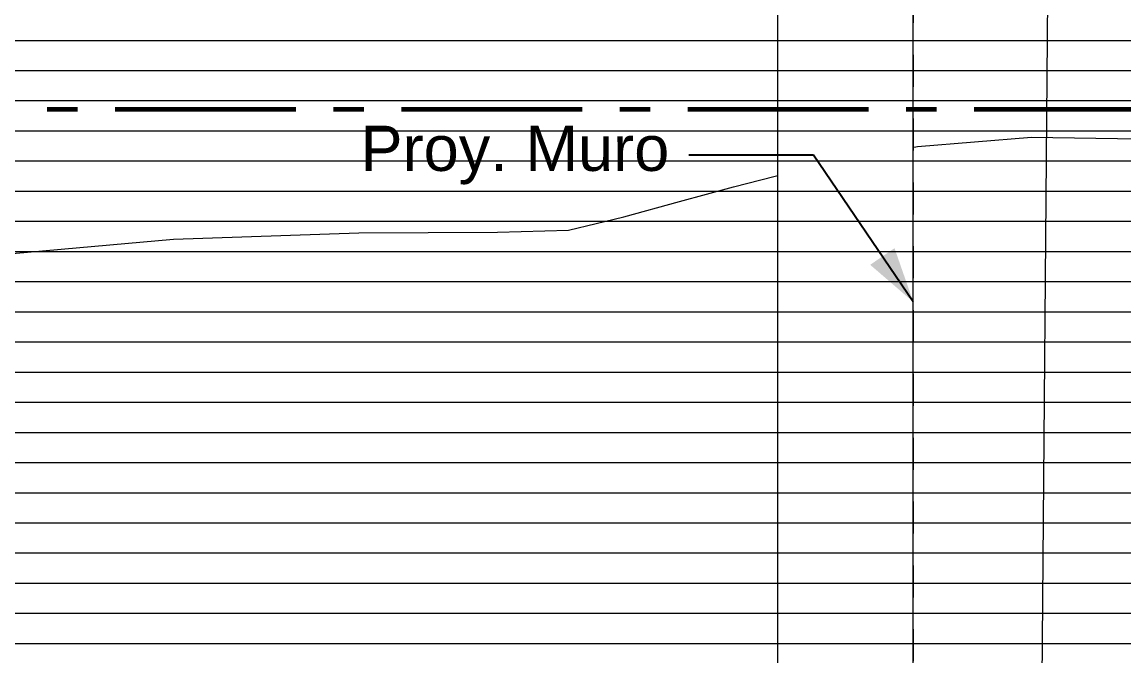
# Model space of a CAD drawing. Header units: metres. Extents: x 48 to 635, y -15 to 39.
# Drawn here: x 71.022 to 74.677, y 8.414 to 10.516 of the extents above; entities that cross this region are included whole.
import ezdxf

# ---------------------------------------------------------------- set-up
doc = ezdxf.new("R2010")
doc.units = ezdxf.units.M
doc.header["$MEASUREMENT"] = 0
for name, pattern in [('Dashed', [0.211667, 0.105833, -0.105833]), ('Linea punta', [0.85, 0.6, -0.125, 0, -0.125]), ('Wipeout_Contour', [1, 0, -1])]:
    doc.linetypes.add(name, pattern=pattern)
for name, color, linetype in [('2D Drafting - General', 7, 'Continuous'), ('Annotation - Label', 7, 'Continuous'), ('Interior - Furniture', 7, 'Continuous'), ('Marker - Section', 7, 'Continuous'), ('Shell - Roof', 7, 'Continuous'), ('Structural - Bearing', 7, 'Continuous')]:
    doc.layers.add(name, color=color, linetype=linetype)
doc.styles.add('GENERATED_STYLE_1', font='')
doc.styles.get('GENERATED_STYLE_1').set_extended_font_data('Arial')
doc.dimstyles.new('GENERATED_STYLE__4', dxfattribs={"dimtxt": 0.18, "dimasz": 0.1824, "dimexe": 0.18, "dimexo": 0.0625, "dimgap": 0.09, "dimtad": 0, "dimtih": 1, "dimtoh": 1, "dimdec": 4, "dimzin": 0, "dimdsep": 46, "dimcen": 0.09, "dimadec": 0, "dimazin": 0, "dimtfac": 1, "dimtdec": 4, "dimtmove": 0, "dimatfit": 3, "dimldrblk": 'ARROWHEAD_5', "dimfxl": 1, "dimtolj": 1, "dimtzin": 0, "dimarcsym": 0})

# ---------------------------------------------------------------- blocks, each defined once
blk = doc.blocks.new('*X20')
at = {"layer": 'Shell - Roof', "color": 23, "linetype": 'Continuous', "lineweight": 13, "true_color": 0xbf8080}
for p, q in [((70.909, 10.4551), (71.1552, 10.4551)), ((70.909, 10.4551), (71.1552, 10.4551)), ((71.1552, 10.4551), (71.4014, 10.4551)), ((71.1552, 10.4551), (71.4014, 10.4551)), ((71.4014, 10.4551), (71.6476, 10.4551)), ((71.4014, 10.4551), (71.6476, 10.4551)), ((71.6476, 10.4551), (71.8938, 10.4551)), ((71.6476, 10.4551), (71.8938, 10.4551)), ((71.8938, 10.4551), (72.14, 10.4551)), ((71.8938, 10.4551), (72.14, 10.4551)), ((72.14, 10.4551), (72.3862, 10.4551)), ((72.14, 10.4551), (72.3862, 10.4551)), ((72.3862, 10.4551), (72.6324, 10.4551)), ((72.3862, 10.4551), (72.6324, 10.4551)), ((72.6324, 10.4551), (72.8786, 10.4551)), ((72.6324, 10.4551), (72.8786, 10.4551)), ((72.8786, 10.4551), (73.1248, 10.4551)), ((72.8786, 10.4551), (73.1248, 10.4551)), ((73.1248, 10.4551), (73.371, 10.4551)), ((73.1248, 10.4551), (73.371, 10.4551)), ((73.371, 10.4551), (73.6172, 10.4551)), ((73.371, 10.4551), (73.6172, 10.4551)), ((73.6172, 10.4551), (73.8634, 10.4551)), ((73.6172, 10.4551), (73.8634, 10.4551)), ((73.8634, 10.4551), (74.1096, 10.4551)), ((73.8634, 10.4551), (74.1096, 10.4551)), ((74.1096, 10.4551), (74.3558, 10.4551)), ((74.1096, 10.4551), (74.3558, 10.4551)), ((74.3558, 10.4551), (74.602, 10.4551)), ((74.3558, 10.4551), (74.602, 10.4551)), ((74.602, 10.4551), (74.8482, 10.4551)), ((74.602, 10.4551), (74.8482, 10.4551)), ((70.909, 10.3551), (71.1552, 10.3551)), ((70.909, 10.3551), (71.1552, 10.3551)), ((71.1552, 10.3551), (71.4014, 10.3551)), ((71.1552, 10.3551), (71.4014, 10.3551)), ((71.4014, 10.3551), (71.6476, 10.3551)), ((71.4014, 10.3551), (71.6476, 10.3551)), ((71.6476, 10.3551), (71.8938, 10.3551)), ((71.6476, 10.3551), (71.8938, 10.3551)), ((71.8938, 10.3551), (72.14, 10.3551)), ((71.8938, 10.3551), (72.14, 10.3551)), ((72.14, 10.3551), (72.3862, 10.3551)), ((72.14, 10.3551), (72.3862, 10.3551)), ((72.3862, 10.3551), (72.6324, 10.3551)), ((72.3862, 10.3551), (72.6324, 10.3551)), ((72.6324, 10.3551), (72.8786, 10.3551)), ((72.6324, 10.3551), (72.8786, 10.3551)), ((72.8786, 10.3551), (73.1248, 10.3551)), ((72.8786, 10.3551), (73.1248, 10.3551)), ((73.1248, 10.3551), (73.371, 10.3551)), ((73.1248, 10.3551), (73.371, 10.3551)), ((73.371, 10.3551), (73.6172, 10.3551)), ((73.371, 10.3551), (73.6172, 10.3551)), ((73.6172, 10.3551), (73.8634, 10.3551)), ((73.6172, 10.3551), (73.8634, 10.3551)), ((73.8634, 10.3551), (74.1096, 10.3551)), ((73.8634, 10.3551), (74.1096, 10.3551)), ((74.1096, 10.3551), (74.3558, 10.3551)), ((74.1096, 10.3551), (74.3558, 10.3551)), ((74.3558, 10.3551), (74.602, 10.3551)), ((74.3558, 10.3551), (74.602, 10.3551)), ((74.602, 10.3551), (74.8482, 10.3551)), ((74.602, 10.3551), (74.8482, 10.3551)), ((70.909, 10.2551), (71.1552, 10.2551)), ((70.909, 10.2551), (71.1552, 10.2551)), ((71.1552, 10.2551), (71.4014, 10.2551)), ((71.1552, 10.2551), (71.4014, 10.2551)), ((71.4014, 10.2551), (71.6476, 10.2551)), ((71.4014, 10.2551), (71.6476, 10.2551)), ((71.6476, 10.2551), (71.8938, 10.2551)), ((71.6476, 10.2551), (71.8938, 10.2551)), ((71.8938, 10.2551), (72.14, 10.2551)), ((71.8938, 10.2551), (72.14, 10.2551)), ((72.14, 10.2551), (72.3862, 10.2551)), ((72.14, 10.2551), (72.3862, 10.2551)), ((72.3862, 10.2551), (72.6324, 10.2551)), ((72.3862, 10.2551), (72.6324, 10.2551)), ((72.6324, 10.2551), (72.8786, 10.2551)), ((72.6324, 10.2551), (72.8786, 10.2551)), ((72.8786, 10.2551), (73.1248, 10.2551)), ((72.8786, 10.2551), (73.1248, 10.2551)), ((73.1248, 10.2551), (73.371, 10.2551)), ((73.1248, 10.2551), (73.371, 10.2551)), ((73.371, 10.2551), (73.6172, 10.2551)), ((73.371, 10.2551), (73.6172, 10.2551)), ((73.6172, 10.2551), (73.8634, 10.2551)), ((73.6172, 10.2551), (73.8634, 10.2551)), ((73.8634, 10.2551), (74.1096, 10.2551)), ((73.8634, 10.2551), (74.1096, 10.2551)), ((74.1096, 10.2551), (74.3558, 10.2551)), ((74.1096, 10.2551), (74.3558, 10.2551)), ((74.3558, 10.2551), (74.602, 10.2551)), ((74.3558, 10.2551), (74.602, 10.2551)), ((74.602, 10.2551), (74.8482, 10.2551)), ((74.602, 10.2551), (74.8482, 10.2551)), ((70.909, 10.1551), (71.1552, 10.1551)), ((70.909, 10.1551), (71.1552, 10.1551)), ((71.1552, 10.1551), (71.4014, 10.1551)), ((71.1552, 10.1551), (71.4014, 10.1551)), ((71.4014, 10.1551), (71.6476, 10.1551)), ((71.4014, 10.1551), (71.6476, 10.1551)), ((71.6476, 10.1551), (71.8938, 10.1551)), ((71.6476, 10.1551), (71.8938, 10.1551)), ((71.8938, 10.1551), (72.14, 10.1551)), ((71.8938, 10.1551), (72.14, 10.1551)), ((72.14, 10.1551), (72.3862, 10.1551)), ((72.14, 10.1551), (72.3862, 10.1551)), ((72.3862, 10.1551), (72.6324, 10.1551)), ((72.3862, 10.1551), (72.6324, 10.1551)), ((72.6324, 10.1551), (72.8786, 10.1551)), ((72.6324, 10.1551), (72.8786, 10.1551)), ((72.8786, 10.1551), (73.1248, 10.1551)), ((72.8786, 10.1551), (73.1248, 10.1551)), ((73.1248, 10.1551), (73.371, 10.1551)), ((73.1248, 10.1551), (73.371, 10.1551)), ((73.371, 10.1551), (73.6172, 10.1551)), ((73.371, 10.1551), (73.6172, 10.1551)), ((73.6172, 10.1551), (73.8634, 10.1551)), ((73.6172, 10.1551), (73.8634, 10.1551)), ((73.8634, 10.1551), (74.1096, 10.1551)), ((73.8634, 10.1551), (74.1096, 10.1551)), ((74.1096, 10.1551), (74.3558, 10.1551)), ((74.1096, 10.1551), (74.3558, 10.1551)), ((74.3558, 10.1551), (74.602, 10.1551)), ((74.3558, 10.1551), (74.602, 10.1551)), ((74.602, 10.1551), (74.8482, 10.1551)), ((74.602, 10.1551), (74.8482, 10.1551)), ((70.909, 10.0551), (71.1552, 10.0551)), ((70.909, 10.0551), (71.1552, 10.0551)), ((71.1552, 10.0551), (71.4014, 10.0551)), ((71.1552, 10.0551), (71.4014, 10.0551)), ((71.4014, 10.0551), (71.6476, 10.0551)), ((71.4014, 10.0551), (71.6476, 10.0551)), ((71.6476, 10.0551), (71.8938, 10.0551)), ((71.6476, 10.0551), (71.8938, 10.0551)), ((71.8938, 10.0551), (72.14, 10.0551)), ((71.8938, 10.0551), (72.14, 10.0551)), ((72.14, 10.0551), (72.3862, 10.0551)), ((72.14, 10.0551), (72.3862, 10.0551)), ((72.3862, 10.0551), (72.6324, 10.0551)), ((72.3862, 10.0551), (72.6324, 10.0551)), ((72.6324, 10.0551), (72.8786, 10.0551)), ((72.6324, 10.0551), (72.8786, 10.0551)), ((72.8786, 10.0551), (73.1248, 10.0551)), ((72.8786, 10.0551), (73.1248, 10.0551)), ((73.1248, 10.0551), (73.371, 10.0551)), ((73.1248, 10.0551), (73.371, 10.0551)), ((73.371, 10.0551), (73.6172, 10.0551)), ((73.371, 10.0551), (73.6172, 10.0551)), ((73.6172, 10.0551), (73.8634, 10.0551)), ((73.6172, 10.0551), (73.8634, 10.0551)), ((73.8634, 10.0551), (74.1096, 10.0551)), ((73.8634, 10.0551), (74.1096, 10.0551)), ((74.1096, 10.0551), (74.3558, 10.0551)), ((74.1096, 10.0551), (74.3558, 10.0551)), ((74.3558, 10.0551), (74.602, 10.0551)), ((74.3558, 10.0551), (74.602, 10.0551)), ((74.602, 10.0551), (74.8482, 10.0551)), ((74.602, 10.0551), (74.8482, 10.0551)), ((70.909, 9.9551), (71.1552, 9.9551)), ((70.909, 9.9551), (71.1552, 9.9551)), ((71.1552, 9.9551), (71.4014, 9.9551)), ((71.1552, 9.9551), (71.4014, 9.9551)), ((71.4014, 9.9551), (71.6476, 9.9551)), ((71.4014, 9.9551), (71.6476, 9.9551)), ((71.6476, 9.9551), (71.8938, 9.9551)), ((71.6476, 9.9551), (71.8938, 9.9551)), ((71.8938, 9.9551), (72.14, 9.9551)), ((71.8938, 9.9551), (72.14, 9.9551)), ((72.14, 9.9551), (72.3862, 9.9551)), ((72.14, 9.9551), (72.3862, 9.9551)), ((72.3862, 9.9551), (72.6324, 9.9551)), ((72.3862, 9.9551), (72.6324, 9.9551)), ((72.6324, 9.9551), (72.8786, 9.9551)), ((72.6324, 9.9551), (72.8786, 9.9551)), ((72.8786, 9.9551), (73.1248, 9.9551)), ((72.8786, 9.9551), (73.1248, 9.9551)), ((73.1248, 9.9551), (73.371, 9.9551)), ((73.1248, 9.9551), (73.371, 9.9551)), ((73.371, 9.9551), (73.6172, 9.9551)), ((73.371, 9.9551), (73.6172, 9.9551)), ((73.6172, 9.9551), (73.8634, 9.9551)), ((73.6172, 9.9551), (73.8634, 9.9551)), ((73.8634, 9.9551), (74.1096, 9.9551)), ((73.8634, 9.9551), (74.1096, 9.9551)), ((74.1096, 9.9551), (74.3558, 9.9551)), ((74.1096, 9.9551), (74.3558, 9.9551)), ((74.3558, 9.9551), (74.602, 9.9551)), ((74.3558, 9.9551), (74.602, 9.9551)), ((74.602, 9.9551), (74.8482, 9.9551)), ((74.602, 9.9551), (74.8482, 9.9551)), ((70.909, 9.8551), (71.1552, 9.8551)), ((70.909, 9.8551), (71.1552, 9.8551)), ((71.1552, 9.8551), (71.4014, 9.8551)), ((71.1552, 9.8551), (71.4014, 9.8551)), ((71.4014, 9.8551), (71.6476, 9.8551)), ((71.4014, 9.8551), (71.6476, 9.8551)), ((71.6476, 9.8551), (71.8938, 9.8551)), ((71.6476, 9.8551), (71.8938, 9.8551)), ((71.8938, 9.8551), (72.14, 9.8551)), ((71.8938, 9.8551), (72.14, 9.8551)), ((72.14, 9.8551), (72.3862, 9.8551)), ((72.14, 9.8551), (72.3862, 9.8551)), ((72.3862, 9.8551), (72.6324, 9.8551)), ((72.3862, 9.8551), (72.6324, 9.8551)), ((72.6324, 9.8551), (72.8786, 9.8551)), ((72.6324, 9.8551), (72.8786, 9.8551)), ((72.8786, 9.8551), (73.1248, 9.8551)), ((72.8786, 9.8551), (73.1248, 9.8551)), ((73.1248, 9.8551), (73.371, 9.8551)), ((73.1248, 9.8551), (73.371, 9.8551)), ((73.371, 9.8551), (73.6172, 9.8551)), ((73.371, 9.8551), (73.6172, 9.8551)), ((73.6172, 9.8551), (73.8634, 9.8551)), ((73.6172, 9.8551), (73.8634, 9.8551)), ((73.8634, 9.8551), (74.1096, 9.8551)), ((73.8634, 9.8551), (74.1096, 9.8551)), ((74.1096, 9.8551), (74.3558, 9.8551)), ((74.1096, 9.8551), (74.3558, 9.8551)), ((74.3558, 9.8551), (74.602, 9.8551)), ((74.3558, 9.8551), (74.602, 9.8551)), ((74.602, 9.8551), (74.8482, 9.8551)), ((74.602, 9.8551), (74.8482, 9.8551)), ((70.909, 9.7551), (71.1552, 9.7551)), ((70.909, 9.7551), (71.1552, 9.7551)), ((71.1552, 9.7551), (71.4014, 9.7551)), ((71.1552, 9.7551), (71.4014, 9.7551)), ((71.4014, 9.7551), (71.6476, 9.7551)), ((71.4014, 9.7551), (71.6476, 9.7551)), ((71.6476, 9.7551), (71.8938, 9.7551)), ((71.6476, 9.7551), (71.8938, 9.7551)), ((71.8938, 9.7551), (72.14, 9.7551)), ((71.8938, 9.7551), (72.14, 9.7551)), ((72.14, 9.7551), (72.3862, 9.7551)), ((72.14, 9.7551), (72.3862, 9.7551)), ((72.3862, 9.7551), (72.6324, 9.7551)), ((72.3862, 9.7551), (72.6324, 9.7551)), ((72.6324, 9.7551), (72.8786, 9.7551)), ((72.6324, 9.7551), (72.8786, 9.7551)), ((72.8786, 9.7551), (73.1248, 9.7551)), ((72.8786, 9.7551), (73.1248, 9.7551)), ((73.1248, 9.7551), (73.371, 9.7551)), ((73.1248, 9.7551), (73.371, 9.7551)), ((73.371, 9.7551), (73.6172, 9.7551)), ((73.371, 9.7551), (73.6172, 9.7551)), ((73.6172, 9.7551), (73.8634, 9.7551)), ((73.6172, 9.7551), (73.8634, 9.7551)), ((73.8634, 9.7551), (74.1096, 9.7551)), ((73.8634, 9.7551), (74.1096, 9.7551)), ((74.1096, 9.7551), (74.3558, 9.7551)), ((74.1096, 9.7551), (74.3558, 9.7551)), ((74.3558, 9.7551), (74.602, 9.7551)), ((74.3558, 9.7551), (74.602, 9.7551)), ((74.602, 9.7551), (74.8482, 9.7551)), ((74.602, 9.7551), (74.8482, 9.7551)), ((70.909, 9.6551), (71.1552, 9.6551)), ((70.909, 9.6551), (71.1552, 9.6551)), ((71.1552, 9.6551), (71.4014, 9.6551)), ((71.1552, 9.6551), (71.4014, 9.6551)), ((71.4014, 9.6551), (71.6476, 9.6551)), ((71.4014, 9.6551), (71.6476, 9.6551)), ((71.6476, 9.6551), (71.8938, 9.6551)), ((71.6476, 9.6551), (71.8938, 9.6551)), ((71.8938, 9.6551), (72.14, 9.6551)), ((71.8938, 9.6551), (72.14, 9.6551)), ((72.14, 9.6551), (72.3862, 9.6551)), ((72.14, 9.6551), (72.3862, 9.6551)), ((72.3862, 9.6551), (72.6324, 9.6551)), ((72.3862, 9.6551), (72.6324, 9.6551)), ((72.6324, 9.6551), (72.8786, 9.6551)), ((72.6324, 9.6551), (72.8786, 9.6551)), ((72.8786, 9.6551), (73.1248, 9.6551)), ((72.8786, 9.6551), (73.1248, 9.6551)), ((73.1248, 9.6551), (73.371, 9.6551)), ((73.1248, 9.6551), (73.371, 9.6551)), ((73.371, 9.6551), (73.6172, 9.6551)), ((73.371, 9.6551), (73.6172, 9.6551)), ((73.6172, 9.6551), (73.8634, 9.6551)), ((73.6172, 9.6551), (73.8634, 9.6551)), ((73.8634, 9.6551), (74.1096, 9.6551)), ((73.8634, 9.6551), (74.1096, 9.6551)), ((74.1096, 9.6551), (74.3558, 9.6551)), ((74.1096, 9.6551), (74.3558, 9.6551)), ((74.3558, 9.6551), (74.602, 9.6551)), ((74.3558, 9.6551), (74.602, 9.6551)), ((74.602, 9.6551), (74.8482, 9.6551)), ((74.602, 9.6551), (74.8482, 9.6551)), ((70.909, 9.5551), (71.1552, 9.5551)), ((70.909, 9.5551), (71.1552, 9.5551)), ((71.1552, 9.5551), (71.4014, 9.5551)), ((71.1552, 9.5551), (71.4014, 9.5551)), ((71.4014, 9.5551), (71.6476, 9.5551)), ((71.4014, 9.5551), (71.6476, 9.5551)), ((71.6476, 9.5551), (71.8938, 9.5551)), ((71.6476, 9.5551), (71.8938, 9.5551)), ((71.8938, 9.5551), (72.14, 9.5551)), ((71.8938, 9.5551), (72.14, 9.5551)), ((72.14, 9.5551), (72.3862, 9.5551)), ((72.14, 9.5551), (72.3862, 9.5551)), ((72.3862, 9.5551), (72.6324, 9.5551)), ((72.3862, 9.5551), (72.6324, 9.5551)), ((72.6324, 9.5551), (72.8786, 9.5551)), ((72.6324, 9.5551), (72.8786, 9.5551)), ((72.8786, 9.5551), (73.1248, 9.5551)), ((72.8786, 9.5551), (73.1248, 9.5551)), ((73.1248, 9.5551), (73.371, 9.5551)), ((73.1248, 9.5551), (73.371, 9.5551)), ((73.371, 9.5551), (73.6172, 9.5551)), ((73.371, 9.5551), (73.6172, 9.5551)), ((73.6172, 9.5551), (73.8634, 9.5551)), ((73.6172, 9.5551), (73.8634, 9.5551)), ((73.8634, 9.5551), (74.1096, 9.5551)), ((73.8634, 9.5551), (74.1096, 9.5551)), ((74.1096, 9.5551), (74.3558, 9.5551)), ((74.1096, 9.5551), (74.3558, 9.5551)), ((74.3558, 9.5551), (74.602, 9.5551)), ((74.3558, 9.5551), (74.602, 9.5551)), ((74.602, 9.5551), (74.8482, 9.5551)), ((74.602, 9.5551), (74.8482, 9.5551)), ((70.909, 9.4551), (71.1552, 9.4551)), ((70.909, 9.4551), (71.1552, 9.4551)), ((71.1552, 9.4551), (71.4014, 9.4551)), ((71.1552, 9.4551), (71.4014, 9.4551)), ((71.4014, 9.4551), (71.6476, 9.4551)), ((71.4014, 9.4551), (71.6476, 9.4551)), ((71.6476, 9.4551), (71.8938, 9.4551)), ((71.6476, 9.4551), (71.8938, 9.4551)), ((71.8938, 9.4551), (72.14, 9.4551)), ((71.8938, 9.4551), (72.14, 9.4551)), ((72.14, 9.4551), (72.3862, 9.4551)), ((72.14, 9.4551), (72.3862, 9.4551)), ((72.3862, 9.4551), (72.6324, 9.4551)), ((72.3862, 9.4551), (72.6324, 9.4551)), ((72.6324, 9.4551), (72.8786, 9.4551)), ((72.6324, 9.4551), (72.8786, 9.4551)), ((72.8786, 9.4551), (73.1248, 9.4551)), ((72.8786, 9.4551), (73.1248, 9.4551)), ((73.1248, 9.4551), (73.371, 9.4551)), ((73.1248, 9.4551), (73.371, 9.4551)), ((73.371, 9.4551), (73.6172, 9.4551)), ((73.371, 9.4551), (73.6172, 9.4551)), ((73.6172, 9.4551), (73.8634, 9.4551)), ((73.6172, 9.4551), (73.8634, 9.4551)), ((73.8634, 9.4551), (74.1096, 9.4551)), ((73.8634, 9.4551), (74.1096, 9.4551)), ((74.1096, 9.4551), (74.3558, 9.4551)), ((74.1096, 9.4551), (74.3558, 9.4551)), ((74.3558, 9.4551), (74.602, 9.4551)), ((74.3558, 9.4551), (74.602, 9.4551)), ((74.602, 9.4551), (74.8482, 9.4551)), ((74.602, 9.4551), (74.8482, 9.4551)), ((70.909, 9.3551), (71.1552, 9.3551)), ((70.909, 9.3551), (71.1552, 9.3551)), ((71.1552, 9.3551), (71.4014, 9.3551)), ((71.1552, 9.3551), (71.4014, 9.3551)), ((71.4014, 9.3551), (71.6476, 9.3551)), ((71.4014, 9.3551), (71.6476, 9.3551)), ((71.6476, 9.3551), (71.8938, 9.3551)), ((71.6476, 9.3551), (71.8938, 9.3551)), ((71.8938, 9.3551), (72.14, 9.3551)), ((71.8938, 9.3551), (72.14, 9.3551)), ((72.14, 9.3551), (72.3862, 9.3551)), ((72.14, 9.3551), (72.3862, 9.3551)), ((72.3862, 9.3551), (72.6324, 9.3551)), ((72.3862, 9.3551), (72.6324, 9.3551)), ((72.6324, 9.3551), (72.8786, 9.3551)), ((72.6324, 9.3551), (72.8786, 9.3551)), ((72.8786, 9.3551), (73.1248, 9.3551)), ((72.8786, 9.3551), (73.1248, 9.3551)), ((73.1248, 9.3551), (73.371, 9.3551)), ((73.1248, 9.3551), (73.371, 9.3551)), ((73.371, 9.3551), (73.6172, 9.3551)), ((73.371, 9.3551), (73.6172, 9.3551)), ((73.6172, 9.3551), (73.8634, 9.3551)), ((73.6172, 9.3551), (73.8634, 9.3551)), ((73.8634, 9.3551), (74.1096, 9.3551)), ((73.8634, 9.3551), (74.1096, 9.3551)), ((74.1096, 9.3551), (74.3558, 9.3551)), ((74.1096, 9.3551), (74.3558, 9.3551)), ((74.3558, 9.3551), (74.602, 9.3551)), ((74.3558, 9.3551), (74.602, 9.3551)), ((74.602, 9.3551), (74.8482, 9.3551)), ((74.602, 9.3551), (74.8482, 9.3551)), ((70.909, 9.2551), (71.1552, 9.2551)), ((70.909, 9.2551), (71.1552, 9.2551)), ((71.1552, 9.2551), (71.4014, 9.2551)), ((71.1552, 9.2551), (71.4014, 9.2551)), ((71.4014, 9.2551), (71.6476, 9.2551)), ((71.4014, 9.2551), (71.6476, 9.2551)), ((71.6476, 9.2551), (71.8938, 9.2551)), ((71.6476, 9.2551), (71.8938, 9.2551)), ((71.8938, 9.2551), (72.14, 9.2551)), ((71.8938, 9.2551), (72.14, 9.2551)), ((72.14, 9.2551), (72.3862, 9.2551)), ((72.14, 9.2551), (72.3862, 9.2551)), ((72.3862, 9.2551), (72.6324, 9.2551)), ((72.3862, 9.2551), (72.6324, 9.2551)), ((72.6324, 9.2551), (72.8786, 9.2551)), ((72.6324, 9.2551), (72.8786, 9.2551)), ((72.8786, 9.2551), (73.1248, 9.2551)), ((72.8786, 9.2551), (73.1248, 9.2551)), ((73.1248, 9.2551), (73.371, 9.2551)), ((73.1248, 9.2551), (73.371, 9.2551)), ((73.371, 9.2551), (73.6172, 9.2551)), ((73.371, 9.2551), (73.6172, 9.2551)), ((73.6172, 9.2551), (73.8634, 9.2551)), ((73.6172, 9.2551), (73.8634, 9.2551)), ((73.8634, 9.2551), (74.1096, 9.2551)), ((73.8634, 9.2551), (74.1096, 9.2551)), ((74.1096, 9.2551), (74.3558, 9.2551)), ((74.1096, 9.2551), (74.3558, 9.2551)), ((74.3558, 9.2551), (74.602, 9.2551)), ((74.3558, 9.2551), (74.602, 9.2551)), ((74.602, 9.2551), (74.8482, 9.2551)), ((74.602, 9.2551), (74.8482, 9.2551)), ((70.909, 9.1551), (71.1552, 9.1551)), ((70.909, 9.1551), (71.1552, 9.1551)), ((71.1552, 9.1551), (71.4014, 9.1551)), ((71.1552, 9.1551), (71.4014, 9.1551)), ((71.4014, 9.1551), (71.6476, 9.1551)), ((71.4014, 9.1551), (71.6476, 9.1551)), ((71.6476, 9.1551), (71.8938, 9.1551)), ((71.6476, 9.1551), (71.8938, 9.1551)), ((71.8938, 9.1551), (72.14, 9.1551)), ((71.8938, 9.1551), (72.14, 9.1551)), ((72.14, 9.1551), (72.3862, 9.1551)), ((72.14, 9.1551), (72.3862, 9.1551)), ((72.3862, 9.1551), (72.6324, 9.1551)), ((72.3862, 9.1551), (72.6324, 9.1551)), ((72.6324, 9.1551), (72.8786, 9.1551)), ((72.6324, 9.1551), (72.8786, 9.1551)), ((72.8786, 9.1551), (73.1248, 9.1551)), ((72.8786, 9.1551), (73.1248, 9.1551)), ((73.1248, 9.1551), (73.371, 9.1551)), ((73.1248, 9.1551), (73.371, 9.1551)), ((73.371, 9.1551), (73.6172, 9.1551)), ((73.371, 9.1551), (73.6172, 9.1551)), ((73.6172, 9.1551), (73.8634, 9.1551)), ((73.6172, 9.1551), (73.8634, 9.1551)), ((73.8634, 9.1551), (74.1096, 9.1551)), ((73.8634, 9.1551), (74.1096, 9.1551)), ((74.1096, 9.1551), (74.3558, 9.1551)), ((74.1096, 9.1551), (74.3558, 9.1551)), ((74.3558, 9.1551), (74.602, 9.1551)), ((74.3558, 9.1551), (74.602, 9.1551)), ((74.602, 9.1551), (74.8482, 9.1551)), ((74.602, 9.1551), (74.8482, 9.1551)), ((70.909, 9.0551), (71.1552, 9.0551)), ((70.909, 9.0551), (71.1552, 9.0551)), ((71.1552, 9.0551), (71.4014, 9.0551)), ((71.1552, 9.0551), (71.4014, 9.0551)), ((71.4014, 9.0551), (71.6476, 9.0551)), ((71.4014, 9.0551), (71.6476, 9.0551)), ((71.6476, 9.0551), (71.8938, 9.0551)), ((71.6476, 9.0551), (71.8938, 9.0551)), ((71.8938, 9.0551), (72.14, 9.0551)), ((71.8938, 9.0551), (72.14, 9.0551)), ((72.14, 9.0551), (72.3862, 9.0551)), ((72.14, 9.0551), (72.3862, 9.0551)), ((72.3862, 9.0551), (72.6324, 9.0551)), ((72.3862, 9.0551), (72.6324, 9.0551)), ((72.6324, 9.0551), (72.8786, 9.0551)), ((72.6324, 9.0551), (72.8786, 9.0551)), ((72.8786, 9.0551), (73.1248, 9.0551)), ((72.8786, 9.0551), (73.1248, 9.0551)), ((73.1248, 9.0551), (73.371, 9.0551)), ((73.1248, 9.0551), (73.371, 9.0551)), ((73.371, 9.0551), (73.6172, 9.0551)), ((73.371, 9.0551), (73.6172, 9.0551)), ((73.6172, 9.0551), (73.8634, 9.0551)), ((73.6172, 9.0551), (73.8634, 9.0551)), ((73.8634, 9.0551), (74.1096, 9.0551)), ((73.8634, 9.0551), (74.1096, 9.0551)), ((74.1096, 9.0551), (74.3558, 9.0551)), ((74.1096, 9.0551), (74.3558, 9.0551)), ((74.3558, 9.0551), (74.602, 9.0551)), ((74.3558, 9.0551), (74.602, 9.0551)), ((74.602, 9.0551), (74.8482, 9.0551)), ((74.602, 9.0551), (74.8482, 9.0551)), ((70.909, 8.9551), (71.1552, 8.9551)), ((70.909, 8.9551), (71.1552, 8.9551)), ((71.1552, 8.9551), (71.4014, 8.9551)), ((71.1552, 8.9551), (71.4014, 8.9551)), ((71.4014, 8.9551), (71.6476, 8.9551)), ((71.4014, 8.9551), (71.6476, 8.9551)), ((71.6476, 8.9551), (71.8938, 8.9551)), ((71.6476, 8.9551), (71.8938, 8.9551)), ((71.8938, 8.9551), (72.14, 8.9551)), ((71.8938, 8.9551), (72.14, 8.9551)), ((72.14, 8.9551), (72.3862, 8.9551)), ((72.14, 8.9551), (72.3862, 8.9551)), ((72.3862, 8.9551), (72.6324, 8.9551)), ((72.3862, 8.9551), (72.6324, 8.9551)), ((72.6324, 8.9551), (72.8786, 8.9551)), ((72.6324, 8.9551), (72.8786, 8.9551)), ((72.8786, 8.9551), (73.1248, 8.9551)), ((72.8786, 8.9551), (73.1248, 8.9551)), ((73.1248, 8.9551), (73.371, 8.9551)), ((73.1248, 8.9551), (73.371, 8.9551)), ((73.371, 8.9551), (73.6172, 8.9551)), ((73.371, 8.9551), (73.6172, 8.9551)), ((73.6172, 8.9551), (73.8634, 8.9551)), ((73.6172, 8.9551), (73.8634, 8.9551)), ((73.8634, 8.9551), (74.1096, 8.9551)), ((73.8634, 8.9551), (74.1096, 8.9551)), ((74.1096, 8.9551), (74.3558, 8.9551)), ((74.1096, 8.9551), (74.3558, 8.9551)), ((74.3558, 8.9551), (74.602, 8.9551)), ((74.3558, 8.9551), (74.602, 8.9551)), ((74.602, 8.9551), (74.8482, 8.9551)), ((74.602, 8.9551), (74.8482, 8.9551)), ((70.909, 8.8551), (71.1552, 8.8551)), ((70.909, 8.8551), (71.1552, 8.8551)), ((71.1552, 8.8551), (71.4014, 8.8551)), ((71.1552, 8.8551), (71.4014, 8.8551)), ((71.4014, 8.8551), (71.6476, 8.8551)), ((71.4014, 8.8551), (71.6476, 8.8551)), ((71.6476, 8.8551), (71.8938, 8.8551)), ((71.6476, 8.8551), (71.8938, 8.8551)), ((71.8938, 8.8551), (72.14, 8.8551)), ((71.8938, 8.8551), (72.14, 8.8551)), ((72.14, 8.8551), (72.3862, 8.8551)), ((72.14, 8.8551), (72.3862, 8.8551)), ((72.3862, 8.8551), (72.6324, 8.8551)), ((72.3862, 8.8551), (72.6324, 8.8551)), ((72.6324, 8.8551), (72.8786, 8.8551)), ((72.6324, 8.8551), (72.8786, 8.8551)), ((72.8786, 8.8551), (73.1248, 8.8551)), ((72.8786, 8.8551), (73.1248, 8.8551)), ((73.1248, 8.8551), (73.371, 8.8551)), ((73.1248, 8.8551), (73.371, 8.8551)), ((73.371, 8.8551), (73.6172, 8.8551)), ((73.371, 8.8551), (73.6172, 8.8551)), ((73.6172, 8.8551), (73.8634, 8.8551)), ((73.6172, 8.8551), (73.8634, 8.8551)), ((73.8634, 8.8551), (74.1096, 8.8551)), ((73.8634, 8.8551), (74.1096, 8.8551)), ((74.1096, 8.8551), (74.3558, 8.8551)), ((74.1096, 8.8551), (74.3558, 8.8551)), ((74.3558, 8.8551), (74.602, 8.8551)), ((74.3558, 8.8551), (74.602, 8.8551)), ((74.602, 8.8551), (74.8482, 8.8551)), ((74.602, 8.8551), (74.8482, 8.8551)), ((70.909, 8.7551), (71.1552, 8.7551)), ((70.909, 8.7551), (71.1552, 8.7551)), ((71.1552, 8.7551), (71.4014, 8.7551)), ((71.1552, 8.7551), (71.4014, 8.7551)), ((71.4014, 8.7551), (71.6476, 8.7551)), ((71.4014, 8.7551), (71.6476, 8.7551)), ((71.6476, 8.7551), (71.8938, 8.7551)), ((71.6476, 8.7551), (71.8938, 8.7551)), ((71.8938, 8.7551), (72.14, 8.7551)), ((71.8938, 8.7551), (72.14, 8.7551)), ((72.14, 8.7551), (72.3862, 8.7551)), ((72.14, 8.7551), (72.3862, 8.7551)), ((72.3862, 8.7551), (72.6324, 8.7551)), ((72.3862, 8.7551), (72.6324, 8.7551)), ((72.6324, 8.7551), (72.8786, 8.7551)), ((72.6324, 8.7551), (72.8786, 8.7551)), ((72.8786, 8.7551), (73.1248, 8.7551)), ((72.8786, 8.7551), (73.1248, 8.7551)), ((73.1248, 8.7551), (73.371, 8.7551)), ((73.1248, 8.7551), (73.371, 8.7551)), ((73.371, 8.7551), (73.6172, 8.7551)), ((73.371, 8.7551), (73.6172, 8.7551)), ((73.6172, 8.7551), (73.8634, 8.7551)), ((73.6172, 8.7551), (73.8634, 8.7551)), ((73.8634, 8.7551), (74.1096, 8.7551)), ((73.8634, 8.7551), (74.1096, 8.7551)), ((74.1096, 8.7551), (74.3558, 8.7551)), ((74.1096, 8.7551), (74.3558, 8.7551)), ((74.3558, 8.7551), (74.602, 8.7551)), ((74.3558, 8.7551), (74.602, 8.7551)), ((74.602, 8.7551), (74.8482, 8.7551)), ((74.602, 8.7551), (74.8482, 8.7551)), ((70.909, 8.6551), (71.1552, 8.6551)), ((70.909, 8.6551), (71.1552, 8.6551)), ((71.1552, 8.6551), (71.4014, 8.6551)), ((71.1552, 8.6551), (71.4014, 8.6551)), ((71.4014, 8.6551), (71.6476, 8.6551)), ((71.4014, 8.6551), (71.6476, 8.6551)), ((71.6476, 8.6551), (71.8938, 8.6551)), ((71.6476, 8.6551), (71.8938, 8.6551)), ((71.8938, 8.6551), (72.14, 8.6551)), ((71.8938, 8.6551), (72.14, 8.6551)), ((72.14, 8.6551), (72.3862, 8.6551)), ((72.14, 8.6551), (72.3862, 8.6551)), ((72.3862, 8.6551), (72.6324, 8.6551)), ((72.3862, 8.6551), (72.6324, 8.6551)), ((72.6324, 8.6551), (72.8786, 8.6551)), ((72.6324, 8.6551), (72.8786, 8.6551)), ((72.8786, 8.6551), (73.1248, 8.6551)), ((72.8786, 8.6551), (73.1248, 8.6551)), ((73.1248, 8.6551), (73.371, 8.6551)), ((73.1248, 8.6551), (73.371, 8.6551)), ((73.371, 8.6551), (73.6172, 8.6551)), ((73.371, 8.6551), (73.6172, 8.6551)), ((73.6172, 8.6551), (73.8634, 8.6551)), ((73.6172, 8.6551), (73.8634, 8.6551)), ((73.8634, 8.6551), (74.1096, 8.6551)), ((73.8634, 8.6551), (74.1096, 8.6551)), ((74.1096, 8.6551), (74.3558, 8.6551)), ((74.1096, 8.6551), (74.3558, 8.6551)), ((74.3558, 8.6551), (74.602, 8.6551)), ((74.3558, 8.6551), (74.602, 8.6551)), ((74.602, 8.6551), (74.8482, 8.6551)), ((74.602, 8.6551), (74.8482, 8.6551)), ((70.909, 8.5551), (71.1552, 8.5551)), ((70.909, 8.5551), (71.1552, 8.5551)), ((71.1552, 8.5551), (71.4014, 8.5551)), ((71.1552, 8.5551), (71.4014, 8.5551)), ((71.4014, 8.5551), (71.6476, 8.5551)), ((71.4014, 8.5551), (71.6476, 8.5551)), ((71.6476, 8.5551), (71.8938, 8.5551)), ((71.6476, 8.5551), (71.8938, 8.5551)), ((71.8938, 8.5551), (72.14, 8.5551)), ((71.8938, 8.5551), (72.14, 8.5551)), ((72.14, 8.5551), (72.3862, 8.5551)), ((72.14, 8.5551), (72.3862, 8.5551)), ((72.3862, 8.5551), (72.6324, 8.5551)), ((72.3862, 8.5551), (72.6324, 8.5551)), ((72.6324, 8.5551), (72.8786, 8.5551)), ((72.6324, 8.5551), (72.8786, 8.5551)), ((72.8786, 8.5551), (73.1248, 8.5551)), ((72.8786, 8.5551), (73.1248, 8.5551)), ((73.1248, 8.5551), (73.371, 8.5551)), ((73.1248, 8.5551), (73.371, 8.5551)), ((73.371, 8.5551), (73.6172, 8.5551)), ((73.371, 8.5551), (73.6172, 8.5551)), ((73.6172, 8.5551), (73.8634, 8.5551)), ((73.6172, 8.5551), (73.8634, 8.5551)), ((73.8634, 8.5551), (74.1096, 8.5551)), ((73.8634, 8.5551), (74.1096, 8.5551)), ((74.1096, 8.5551), (74.3558, 8.5551)), ((74.1096, 8.5551), (74.3558, 8.5551)), ((74.3558, 8.5551), (74.602, 8.5551)), ((74.3558, 8.5551), (74.602, 8.5551)), ((74.602, 8.5551), (74.8482, 8.5551)), ((74.602, 8.5551), (74.8482, 8.5551)), ((70.909, 8.4551), (71.1552, 8.4551)), ((70.909, 8.4551), (71.1552, 8.4551)), ((71.1552, 8.4551), (71.4014, 8.4551)), ((71.1552, 8.4551), (71.4014, 8.4551)), ((71.4014, 8.4551), (71.6476, 8.4551)), ((71.4014, 8.4551), (71.6476, 8.4551)), ((71.6476, 8.4551), (71.8938, 8.4551)), ((71.6476, 8.4551), (71.8938, 8.4551)), ((71.8938, 8.4551), (72.14, 8.4551)), ((71.8938, 8.4551), (72.14, 8.4551)), ((72.14, 8.4551), (72.3862, 8.4551)), ((72.14, 8.4551), (72.3862, 8.4551)), ((72.3862, 8.4551), (72.6324, 8.4551)), ((72.3862, 8.4551), (72.6324, 8.4551)), ((72.6324, 8.4551), (72.8786, 8.4551)), ((72.6324, 8.4551), (72.8786, 8.4551)), ((72.8786, 8.4551), (73.1248, 8.4551)), ((72.8786, 8.4551), (73.1248, 8.4551)), ((73.1248, 8.4551), (73.371, 8.4551)), ((73.1248, 8.4551), (73.371, 8.4551)), ((73.371, 8.4551), (73.6172, 8.4551)), ((73.371, 8.4551), (73.6172, 8.4551)), ((73.6172, 8.4551), (73.8634, 8.4551)), ((73.6172, 8.4551), (73.8634, 8.4551)), ((73.8634, 8.4551), (74.1096, 8.4551)), ((73.8634, 8.4551), (74.1096, 8.4551)), ((74.1096, 8.4551), (74.3558, 8.4551)), ((74.1096, 8.4551), (74.3558, 8.4551)), ((74.3558, 8.4551), (74.602, 8.4551)), ((74.3558, 8.4551), (74.602, 8.4551)), ((74.602, 8.4551), (74.8482, 8.4551)), ((74.602, 8.4551), (74.8482, 8.4551))]:
    blk.add_line(p, q, dxfattribs=at)
blk = doc.blocks.new('ARROWHEAD_5')
at = {"linetype": 'Continuous', "lineweight": 0}
blk.add_hatch(color=0, dxfattribs=at).paths.add_polyline_path([(-1, 0.2679), (0, 0), (-1, -0.2679)])
at = {"color": 0, "linetype": 'Continuous', "lineweight": 0}
blk.add_line((0, 0), (-1, 0), dxfattribs=at)

msp = doc.modelspace()

# ---------------------------------------------------------------- linework, layer by layer
at = {"layer": 'Interior - Furniture', "color": 7, "linetype": 'Continuous', "lineweight": 13}
for p, q in [((74.6472, 37.3114), (74.387, 6.2301)), ((73.9924, 10.1033), (74.371, 10.1336)), ((74.371, 10.1336), (74.7267, 10.1283)), ((73.6537, 10.039), (73.9924, 10.1033)), ((73.3816, 9.969), (73.6537, 10.039)), ((73.2025, 9.9212), (73.3816, 9.969)), ((73.0187, 9.8701), (73.2025, 9.9212)), ((72.8341, 9.8253), (73.0187, 9.8701)), ((71.5237, 9.796), (72.1388, 9.8164)), ((72.1388, 9.8164), (72.5988, 9.8185)), ((72.5988, 9.8185), (72.8341, 9.8253)), ((70.8232, 9.734), (71.5237, 9.796))]:
    msp.add_line(p, q, dxfattribs=at)
at = {"layer": 'Interior - Furniture', "color": 8, "linetype": 'Dashed', "lineweight": 13}
msp.add_line((73.9785, 14.6404), (73.9785, 6.6724), dxfattribs=at)

# ---------------------------------------------------------------- texts
at = {"layer": 'Annotation - Label', "color": 5, "linetype": 'Continuous', "lineweight": 25, "insert": (72.1444, 10.0745), "char_height": 0.15, "attachment_point": 4, "style": 'GENERATED_STYLE_1'}
msp.add_mtext('\\A1;{\\pql;\\fArial|b0|i0|c0|p34;Proy. \\fArial|b0|i0|c0|p34;Muro}', dxfattribs=at)

# ---------------------------------------------------------------- next in the draw order: wipeouts: each hides what was drawn before it
at = {"color": 254, "linetype": 'Wipeout_Contour', "lineweight": 0, "ltscale": 298.485699}
msp.add_wipeout([(73.9785, 14.6404), (73.5285, 14.6464), (73.5285, 6.6638), (73.9785, 6.6724)], dxfattribs=at).dxf.layer = 'Structural - Bearing'

# ---------------------------------------------------------------- next in the draw order: linework, layer by layer
at = {"layer": '2D Drafting - General', "color": 7, "linetype": 'Dashed', "lineweight": 13}
msp.add_lwpolyline([(58.1671, 5.9211), (74.387, 6.2301), (74.3784, 6.68), (73.9785, 6.6724), (73.9785, 14.6404), (74.3724, 14.6351), (74.3784, 15.0851), (73.9785, 15.0904), (73.9785, 17.5224), (74.3785, 17.5224), (74.3785, 17.9724), (73.9785, 17.9724), (73.9785, 21.9124), (74.3785, 21.9124), (74.3785, 22.3624), (64.7385, 22.3624)], dxfattribs=at)
at = {"layer": 'Marker - Section', "color": 7, "linetype": 'Linea punta', "lineweight": 60}
msp.add_line((57.0802, 10.2264), (75.199, 10.2264), dxfattribs=at)
at = {"layer": 'Structural - Bearing', "color": 251, "linetype": 'Continuous', "lineweight": 20, "true_color": 0x6a6a6a, "flags": 128}
for points in [[(73.5285, 14.6464), (73.5285, 6.6638)], [(73.9785, 6.6724), (73.9785, 14.6404)]]:
    msp.add_lwpolyline(points, dxfattribs=at)

# ---------------------------------------------------------------- next in the draw order: block references
at = {"layer": 'Shell - Roof', "color": 23, "linetype": 'Continuous', "lineweight": 13, "true_color": 0xbf8080}
msp.add_blockref('*X20', (0, 0), dxfattribs=at)

# ---------------------------------------------------------------- next in the draw order: leaders
at = {"layer": 'Annotation - Label', "color": 151, "linetype": 'Continuous', "lineweight": 20, "true_color": 0x80c2ff, "annotation_type": 0, "has_hookline": 1, "hookline_direction": 1, "text_width": 0.9999}
msp.add_leader([(73.9785, 9.5875), (73.647, 10.0745), (73.2343, 10.0745)], dimstyle='GENERATED_STYLE__4', dxfattribs=at)

doc.saveas('drawing.dxf')
